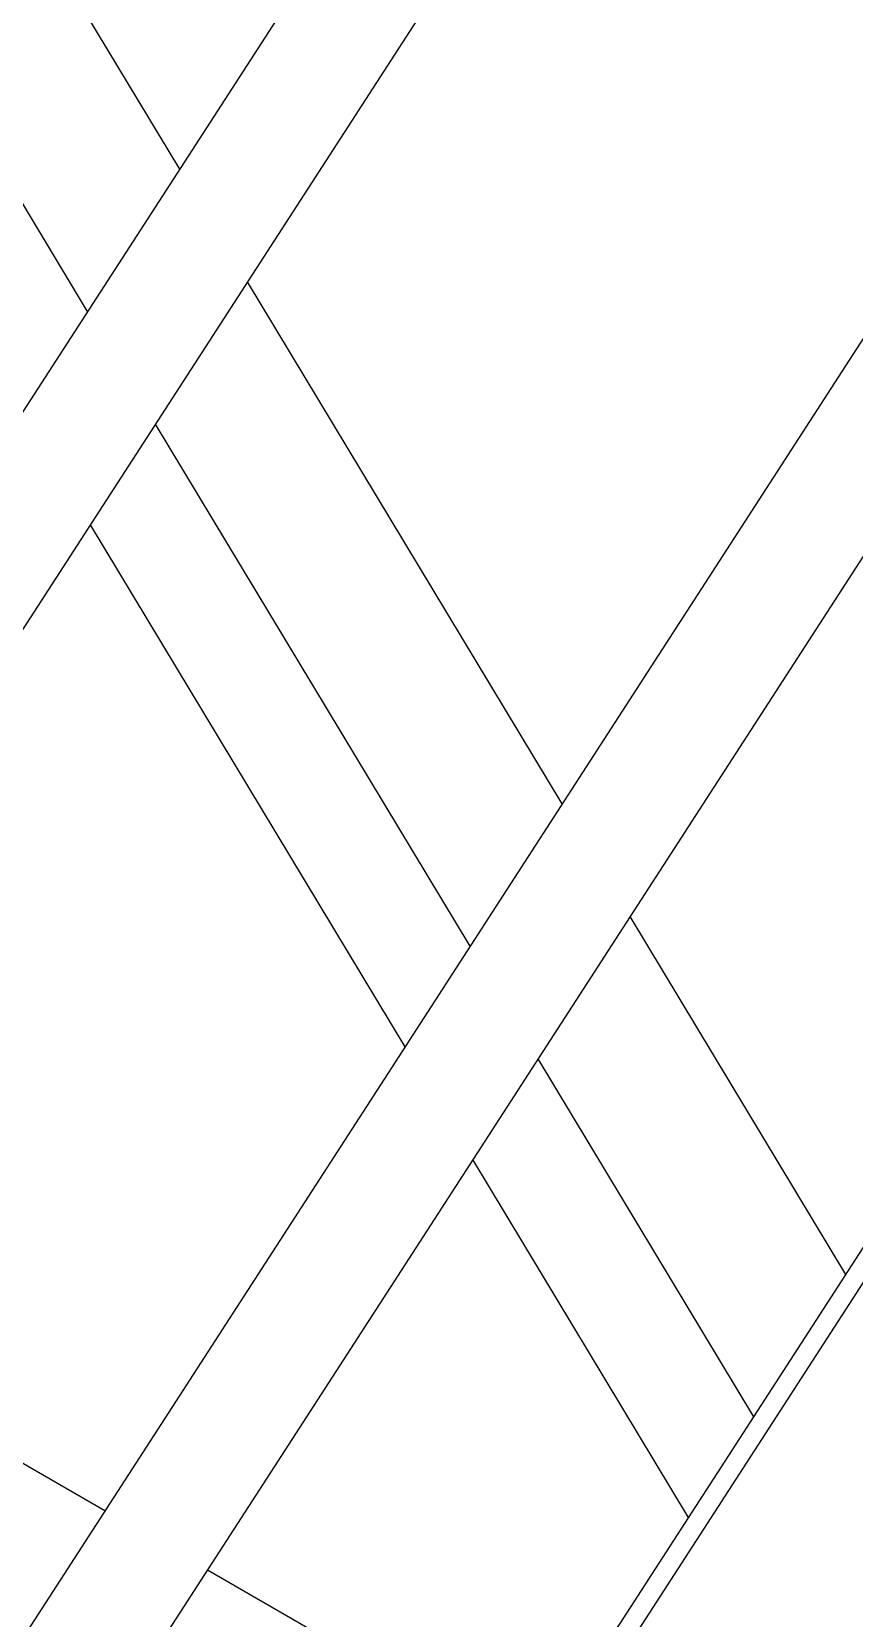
# Model space of a CAD drawing. Header units: millimetres. Extents: x 1293 to 41893, y 1011 to 26911.
# Drawn here: x 36018 to 36354, y 10714 to 11362 of the extents above; entities that cross this region are included whole.
import ezdxf

# ---------------------------------------------------------------- set-up
doc = ezdxf.new("R2010")
doc.units = ezdxf.units.MM
doc.header["$LTSCALE"] = 50
doc.layers.add('PASILLOS', color=2, linetype='Continuous')

msp = doc.modelspace()

# ---------------------------------------------------------------- linework, layer by layer
at = {"color": 7, "linetype": 'Continuous', "lineweight": 25}
for p, q in [((36078.3927497, 11306.03703), (35915.1183995, 11577.0338855)), ((36040.7959649, 11247.9030392), (35915.0285282, 11456.6472776)), ((36234.6226385, 11046.7323163), (36106.1434814, 11259.97737)), ((36197.0258537, 10988.5983256), (36068.5466966, 11201.8433793)), ((36170.4248072, 10947.4664843), (36041.9456502, 11160.711538)), ((36350.4503336, 10854.4857012), (36262.3733702, 11000.6726564)), ((36312.8535488, 10796.3517105), (36224.7765854, 10942.5386657)), ((36286.2525023, 10755.2198692), (36198.175539, 10901.4068244)), ((36047.8275354, 10757.9005759), (35853.8559314, 10869.8779994)), ((36222.6985753, 10656.9496734), (36089.7242451, 10733.7141202))]:
    msp.add_line(p, q, dxfattribs=at)
at = {"layer": 'PASILLOS', "linetype": 'Continuous', "lineweight": 25}
for p, q in [((36577.5484564, 12077.85604), (34501.4717515, 8867.7245208)), ((34550.0930943, 8853.9360223), (36611.4318546, 12041.2790095)), ((36365.0600559, 11248.421042), (35603.1081351, 10070.2536498)), ((35604.8375998, 9983.958632), (36390.4096621, 11198.6486441)), ((34536.9456076, 8050.3558406), (36513.0809892, 11105.9531891)), ((34543.6807997, 8046.467697), (36519.8161813, 11102.0650455))]:
    msp.add_line(p, q, dxfattribs=at)

doc.saveas('drawing.dxf')
